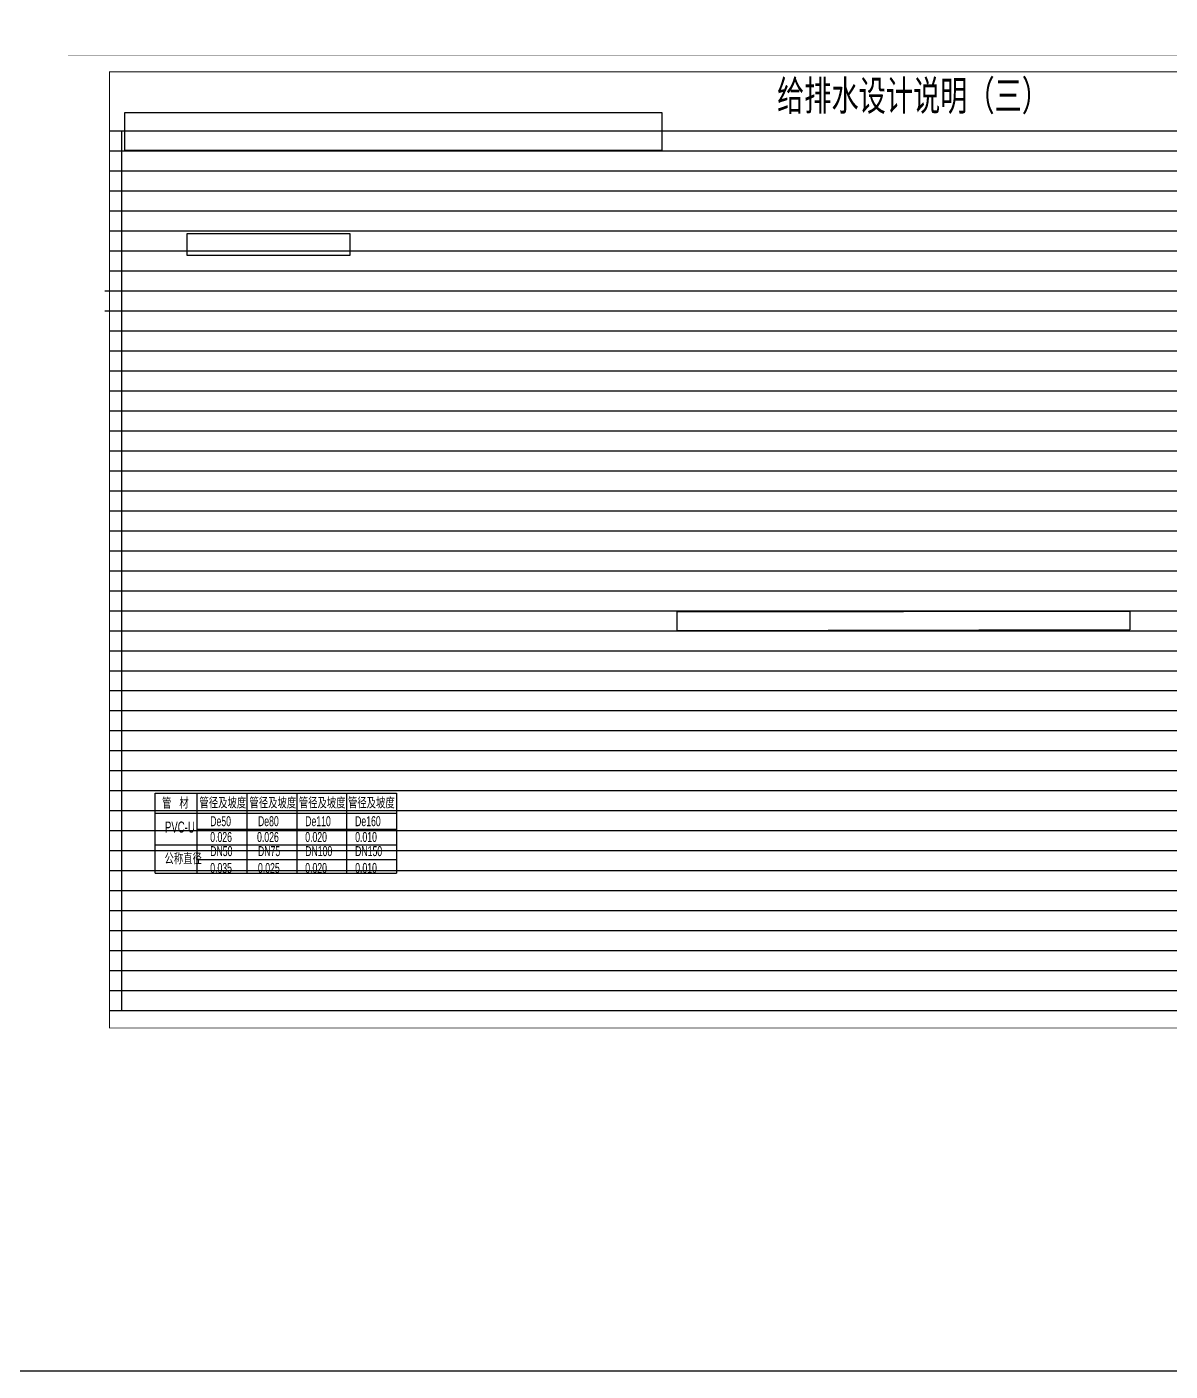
# Model space of a CAD drawing. Extents: x 332286 to 1463507, y -720758 to 86974.
# Drawn here: x 899230 to 967875, y -441333 to -360637 of the extents above; entities that cross this region are included whole.
import ezdxf

# ---------------------------------------------------------------- set-up
doc = ezdxf.new("R2010")
doc.units = 0
doc.header["$LTSCALE"] = 1000
doc.header["$MEASUREMENT"] = 0
doc.layers.get('0').update_dxf_attribs({"linetype": 'CONTINUOUS'})
doc.layers.get('Defpoints').update_dxf_attribs({"linetype": 'CONTINUOUS'})
for name, color, linetype in [('0TWT_TEXT', 7, 'CONTINUOUS'), ('SHEET_LINE', 6, 'CONTINUOUS'), ('TEXT', 7, 'CONTINUOUS')]:
    doc.layers.add(name, color=color, linetype=linetype)
doc.styles.add('_HZTXT', font='fs.shx', dxfattribs={"width": 0.7, "bigfont": 'hztxt.shx'})
doc.styles.add('_JD', font='ros.shx', dxfattribs={"width": 0.65, "bigfont": 'JD.shx'})

# ---------------------------------------------------------------- blocks, each defined once
blk = doc.blocks.new('管道坡度对照表3')
at = {"layer": 'TEXT'}
for p, q in [((2500, 0), (2500, -4800)), ((5500, 0), (5500, -4800)), ((8500, 0), (8500, -4800)), ((11500, 0), (11500, -4800)), ((0, -1200), (14500, -1200)), ((2500, -2154), (14500, -2154)), ((0, -3108), (14500, -3108)), ((2500, -3977), (14500, -3977)), ((0, -4800), (14500, -4800))]:
    blk.add_line(p, q, dxfattribs=at)
blk.add_lwpolyline([(0, -4800), (0, 0), (14500, 0), (14500, -4800)], dxfattribs=at)
at = {"layer": 'TEXT', "style": '_JD', "width": 0.65}
for s, height, p in [('管   材', 663.3, (413, -932)), ('管径及坡度', 663.3, (2664, -918)), ('管径及坡度', 663.3, (5666, -918)), ('管径及坡度', 663.3, (8631, -918)), ('管径及坡度', 663.3, (11580, -918)), ('De50', 600, (3308, -1983)), ('De80', 600, (6176, -1983)), ('De110', 600, (9012, -1983)), ('De160', 600, (12008, -1983)), ('PVC-U', 663.3, (589, -2368)), ('0.026', 600, (3308, -2931)), ('0.026', 600, (6120, -2931)), ('0.020', 600, (9012, -2931)), ('0.010', 600, (12012, -2931)), ('DN50', 600, (3308, -3779)), ('DN75', 600, (6176, -3779)), ('DN100', 600, (9012, -3779)), ('DN150', 600, (12008, -3779)), ('公称直径', 663.3, (562, -4270)), ('0.035', 600, (3308, -4791)), ('0.025', 600, (6176, -4791)), ('0.020', 600, (9012, -4791)), ('0.010', 600, (12012, -4791))]:
    blk.add_text(s, height=height, dxfattribs=at).set_placement(p)

msp = doc.modelspace()

# ---------------------------------------------------------------- linework, layer by layer
msp.add_lwpolyline([(606987.7, -325870.5), (1300418.1, -325870.5), (1300418.1, -441333.3), (606987.7, -441333.3)], close=True)
at = {"color": 1}
for points in [[(905108.2, -365767.5), (937349.8, -365767.5), (937349.8, -368049.2), (905108.2, -368049.2)], [(908855.5, -373036.2), (918627.2, -373036.2), (918627.2, -374360.8), (908855.5, -374360.8)], [(938267.1, -395758.5), (965462.2, -395708.4), (965462.2, -396834.1), (938267.1, -396884.2)]]:
    msp.add_lwpolyline(points, close=True, dxfattribs=at)
at = {"layer": 'Defpoints'}
for p, q in [((904193, -366884.2), (999293, -366884.2)), ((904910.8, -366884.2), (904910.8, -419684.7)), ((904193, -368084.2), (999293, -368084.2)), ((904193, -369284.2), (999293, -369284.2)), ((904193, -370484.2), (999293, -370484.2)), ((904193, -371684.2), (999293, -371684.2)), ((904193, -372884.2), (999293, -372884.2)), ((904193, -374084.2), (999293, -374084.2)), ((904193, -375284.2), (999293, -375284.2)), ((903910.5, -376484.2), (999293, -376484.2)), ((903910.5, -377684.2), (999293, -377684.2)), ((904193, -378884.2), (999293, -378884.2)), ((904193, -380084.2), (999293, -380084.2)), ((904193, -381284.2), (999293, -381284.2)), ((904193, -382484.2), (999293, -382484.2)), ((904193, -383684.2), (999293, -383684.2)), ((904193, -384884.2), (999293, -384884.2)), ((904193, -386084.2), (999293, -386084.2)), ((904193, -387284.2), (999293, -387284.2)), ((904193, -388484.2), (999293, -388484.2)), ((904193, -389684.2), (999293, -389684.2)), ((904193, -390884.2), (999293, -390884.2)), ((904193, -392084.2), (999293, -392084.2)), ((904193, -393284.2), (999293, -393284.2)), ((904193, -394484.2), (999293, -394484.2)), ((904193, -395684.2), (999293, -395684.2)), ((904193, -396884.2), (999293, -396884.2)), ((904193, -398084.2), (999293, -398084.2)), ((904193, -399284.2), (999293, -399284.2)), ((904193, -400484.2), (999293, -400484.2)), ((904193, -401684.2), (999293, -401684.2)), ((904193, -402884.2), (999293, -402884.2)), ((904193, -404084.2), (999293, -404084.2)), ((904193, -405284.2), (999293, -405284.2)), ((904193, -406484.2), (999293, -406484.2)), ((904193, -407684.2), (999293, -407684.2)), ((904193, -408884.2), (999293, -408884.2)), ((904193, -410084.2), (999293, -410084.2)), ((904193, -411284.2), (999293, -411284.2)), ((904193, -412484.2), (999293, -412484.2)), ((904193, -413684.2), (999293, -413684.2)), ((904193, -414884.2), (999293, -414884.2)), ((904193, -416084.2), (999293, -416084.2)), ((904193, -417284.7), (999293, -417284.7)), ((904193, -417284.7), (999293, -417284.7)), ((904193, -418484.7), (999293, -418484.7)), ((904193, -419684.7), (999293, -419684.7))]:
    msp.add_line(p, q, dxfattribs=at)
at = {"layer": 'SHEET_LINE'}
for points, const_width in [([(901693, -421736.2), (1006793, -421736.2), (1006793, -362336.2), (901693, -362336.2)], 5), ([(999293, -363336.2), (904193, -363336.2), (904193, -420736.2), (999293, -420736.2)], 50)]:
    msp.add_lwpolyline(points, close=True, dxfattribs=dict(at, const_width=const_width))

# ---------------------------------------------------------------- block references
at = {"layer": '0TWT_TEXT', "color": 8}
msp.add_blockref('管道坡度对照表3', (906930.3, -406637.5), dxfattribs=at)

# ---------------------------------------------------------------- texts
at = {"layer": 'TEXT', "style": '_HZTXT', "width": 0.8}
msp.add_text('给排水设计说明（三）', height=2040.82, dxfattribs=at).set_placement((944275.2, -365852.6))

doc.saveas('drawing.dxf')
